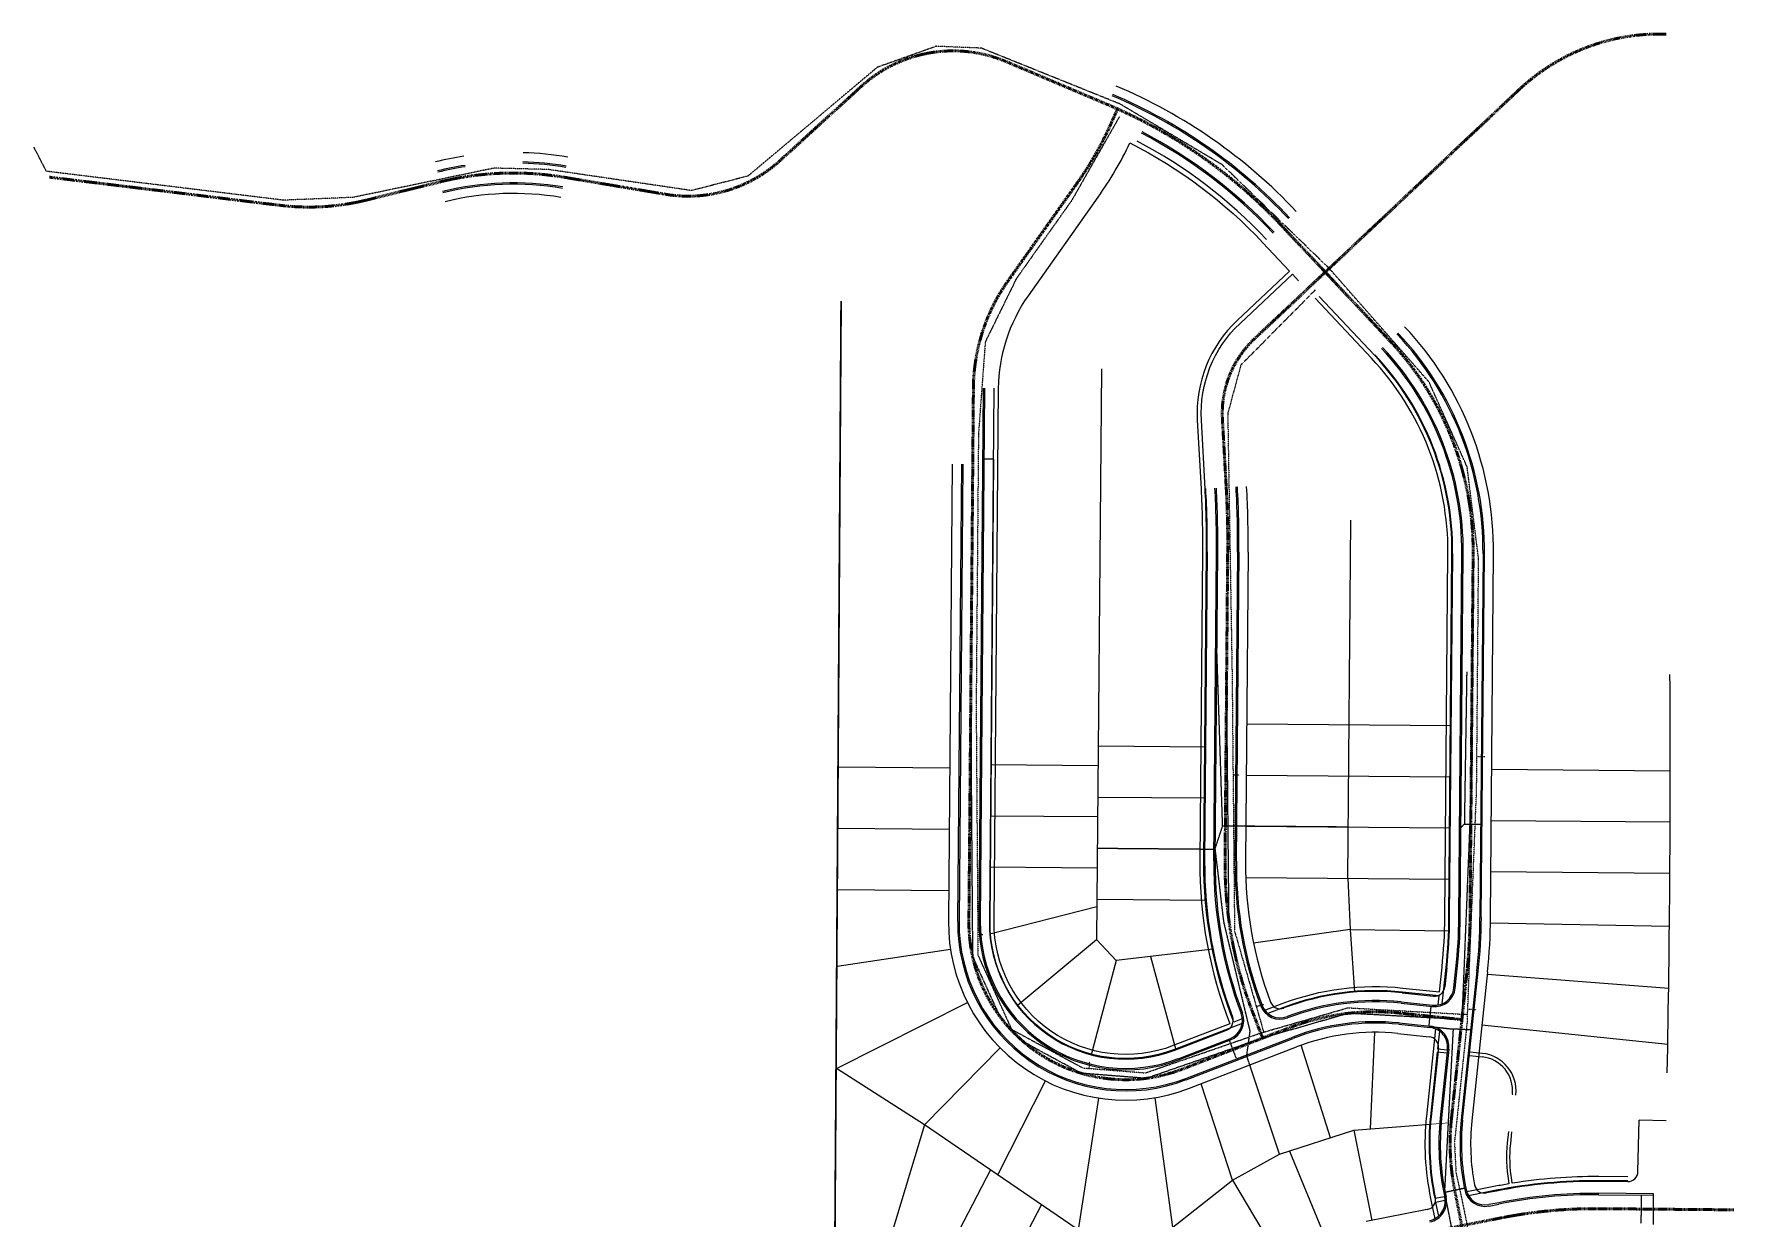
# Model space of a CAD drawing. Header units: metres. Extents: x 2434713 to 2437276, y 412026 to 418243.
# Drawn here: x 2434713 to 2437207, y 414270 to 416008 of the extents above; entities that cross this region are included whole.
import ezdxf

# ---------------------------------------------------------------- set-up
doc = ezdxf.new("R2010")
doc.units = ezdxf.units.M
for name, pattern in [('HIDDEN2', [0.1875, 0.125, -0.0625]), ('RES_SURVEY$0$CENTER', [2, 1.25, -0.25, 0.25, -0.25]), ('RES_SURVEY$0$DASHED', [0.75, 0.5, -0.25]), ('SANITARY', [1.7, 1.5, -0.2]), ('STORM', [0.6, 0.5, -0.1])]:
    doc.linetypes.add(name, pattern=pattern)
for name, color, linetype in [('P-CURB', 2, 'Continuous'), ('P-SW', 241, 'Continuous'), ('P-U-SAN', 6, 'SANITARY'), ('P-U-STM', 4, 'STORM'), ('P-U-WAT', 7, 'HIDDEN2'), ('RES_SURVEY$0$E-LOTLINE', 1, 'RES_SURVEY$0$DASHED'), ('RES_SURVEY$0$P-LOTLINE', 3, 'Continuous')]:
    doc.layers.add(name, color=color, linetype=linetype)
doc.layers.add('RES_SURVEY$0$P-CL', color=7, linetype='RES_SURVEY$0$CENTER', lineweight=50, true_color=0xc2cc0000)

msp = doc.modelspace()

# ---------------------------------------------------------------- linework, layer by layer
at = {"layer": 'P-CURB'}
for p, q in [((2436105.7, 415488.5), (2436099.1, 414706.4)), ((2436107.7, 415488.4), (2436101.1, 414706.4)), ((2436073.7, 415376.7), (2436068.1, 414706.6)), ((2436075.7, 415376.7), (2436070.1, 414706.6)), ((2436443.8, 414795.2), (2436447.6, 415248.2)), ((2436445.8, 414795.1), (2436449.6, 415248.2)), ((2436478.6, 415247.9), (2436474.8, 414794.9)), ((2436480.6, 415247.9), (2436476.8, 414794.9)), ((2436803.1, 414712.6), (2436807.6, 415245.9)), ((2436805.1, 414712.6), (2436809.6, 415245.8)), ((2436838.6, 415245.6), (2436834.1, 414712.4)), ((2436836.1, 414712.3), (2436840.6, 415245.6)), ((2436795.9, 414609.1), (2436798.9, 414637.4)), ((2436797.9, 414608.9), (2436800.9, 414637.2)), ((2436829.7, 414634.1), (2436806.8, 414415.7)), ((2436808.7, 414415.5), (2436831.7, 414633.9)), ((2436718.5, 414586.6), (2436764.4, 414581.8)), ((2436718.7, 414588.6), (2436764.6, 414583.8)), ((2436715.5, 414557.8), (2436761.4, 414552.9)), ((2436391.5, 414505.4), (2436467.4, 414534.7)), ((2436392.2, 414503.5), (2436468.2, 414532.9)), ((2436402.6, 414476.5), (2436559.6, 414537.1)), ((2436403.3, 414474.6), (2436560.3, 414535.2)), ((2436715.3, 414555.8), (2436761.1, 414551)), ((2436786.5, 414519.6), (2436775.9, 414418.9)), ((2436788.5, 414519.4), (2436777.9, 414418.7)), ((2437088.7, 414307.3), (2437008.3, 414308)), ((2437088.7, 414262.3), (2437088.7, 414307.3)), ((2436861.7, 414294.3), (2436847.2, 414291.4)), ((2436847.6, 414289.4), (2436862, 414292.3)), ((2437008.3, 414306), (2437088.6, 414305.3))]:
    msp.add_line(p, q, dxfattribs=at)
for centre, radius, start, end in [((2435996.6, 415213), 764.5, 43.2552, 67.0516), ((2435996.6, 415213), 766.5, 43.2552, 67.0516), ((2435996.6, 415213), 733.5, 43.2552, 62.294), ((2435996.6, 415213), 735.5, 43.2552, 62.294), ((2435416.6, 415353.8), 466.5, 98.7439, 103.8002), ((2435416.6, 415353.8), 464.5, 98.7439, 103.8002), ((2435416.6, 415353.8), 466.5, 80.4547, 88.3121), ((2435416.6, 415353.8), 464.5, 80.4547, 88.3121), ((2435416.6, 415353.8), 435.5, 80.4547, 103.8002), ((2435416.6, 415353.8), 433.5, 80.4547, 103.8002), ((2436374.1, 415249.5), 464.5, 359.5169, 43.2552), ((2436374.1, 415249.5), 466.5, 359.5169, 43.2552), ((2436374.1, 415249.5), 433.5, 359.5169, 43.2552), ((2436374.1, 415249.5), 435.5, 359.5169, 43.2552), ((2434964.2, 415260.7), 1483.5, 359.5169, 3.1341), ((2434964.2, 415260.7), 1485.5, 359.5169, 3.1341), ((2434964.2, 415260.7), 1514.5, 359.5169, 3.1341), ((2434964.2, 415260.7), 1516.5, 359.5169, 3.1341), ((2437060.3, 414790), 616.5, 179.5169, 200.7617), ((2437060.3, 414790), 614.5, 179.5169, 200.7617), ((2437060.3, 414790), 585.5, 179.5169, 200.7062), ((2437060.3, 414790), 583.5, 179.5169, 200.7062), ((2436314.6, 414704.6), 246.5, 179.5169, 291.1125), ((2436314.6, 414704.6), 244.5, 179.5169, 291.1125), ((2436314.6, 414704.6), 215.5, 179.5169, 291.1125), ((2436314.6, 414704.6), 213.5, 179.5169, 291.1125), ((2436019.7, 414719.2), 783.5, 354.0026, 359.5169), ((2436019.7, 414719.2), 785.5, 354.0026, 359.5169), ((2436019.7, 414719.2), 814.5, 354.0026, 359.5169), ((2436019.7, 414719.2), 816.5, 354.0026, 359.5169), ((2436767.6, 414612.1), 30.5, 264.0026, 354.0026), ((2436767.6, 414612.1), 28.5, 264.0026, 354.0026), ((2436541.1, 414593.7), 30.5, 200.7062, 290.6449), ((2436541.1, 414593.7), 28.5, 200.7062, 290.6449), ((2436680.4, 414224.1), 366.5, 84.0026, 110.6449), ((2436680.4, 414224.1), 364.5, 84.0026, 110.6449), ((2436457.2, 414561.3), 28.5, 291.1125, 20.7617), ((2436457.2, 414561.3), 30.5, 291.1125, 20.7617), ((2436680.4, 414224.1), 335.5, 84.0026, 111.1125), ((2436680.4, 414224.1), 333.5, 84.0026, 111.1125), ((2436758.2, 414522.6), 28.5, 354.0026, 84.0026), ((2436758.2, 414522.6), 30.5, 354.0026, 84.0026), ((2437140.4, 414380.6), 366.5, 174.0026, 192.3723), ((2437140.4, 414380.6), 364.5, 174.0026, 192.3723), ((2437140.4, 414380.6), 335.5, 174.0026, 191.5895), ((2437140.4, 414380.6), 333.5, 174.0026, 191.5895), ((2436841.6, 414319.4), 30.5, 191.5895, 281.2051), ((2436841.6, 414319.4), 28.5, 191.5895, 281.2051), ((2437002, 413585.5), 722.5, 89.5034, 101.2051), ((2436754.6, 414296), 28.5, 281.2051, 12.3723), ((2436754.6, 414296), 30.5, 281.2051, 12.3723), ((2437002, 413585.5), 720.5, 89.5034, 101.2051)]:
    msp.add_arc(centre, radius, start, end, dxfattribs=at)
at = {"layer": 'P-SW'}
for p, q in [((2436818.7, 414510), (2436837.2, 414508.1)), ((2436837.7, 414513.1), (2436819.2, 414515)), ((2436881.7, 414453.1), (2436881.6, 414452.4)), ((2436886.6, 414451.9), (2436886.7, 414452.6)), ((2436876, 414398.7), (2436874.2, 414381.6)), ((2436879.2, 414381.1), (2436880.9, 414398.2))]:
    msp.add_line(p, q, dxfattribs=at)
msp.add_lwpolyline([(2436467.5, 414556.7), (2436384.1, 414524.5, -0.529448), (2436121.6, 414706.2), (2436128.2, 415488.3, -0.15296), (2436171.8, 415623.7), (2436274.2, 415768.5, 0.042971), (2436320.8, 415848, -0.086181), (2436515.9, 415701.5), (2436555, 415660), (2436478.1, 415587.7, 0.22114), (2436419.5, 415441.2), (2436425, 415340.7, -0.015784), (2436427.1, 415248.4), (2436423.3, 414795.3, 0.096113)], format="xyb", close=True, dxfattribs=at)
for points in [[(2436485.6, 414563.7), (2436473.1, 414558.9, -0.096128), (2436429.3, 414795.3), (2436433.1, 415248.3, 0.015784), (2436431, 415341), (2436425.5, 415441.6, -0.22114), (2436482.2, 415583.3), (2436559.1, 415655.6), (2436568.2, 415645.9)], [(2436518.5, 414576.4), (2436544, 414586.2, -0.116775), (2436720.9, 414609), (2436774.7, 414603.3), (2436778.5, 414639.5, 0.024065), (2436782.6, 414712.8), (2436787.1, 415246, 0.193196), (2436674.9, 415532.5), (2436592.4, 415620.2)], [(2436778.9, 414586), (2436784.5, 414638.9, 0.024065), (2436788.6, 414712.7), (2436793.1, 415246, 0.193196), (2436679.3, 415536.6), (2436598.5, 415622.5)], [(2436485.4, 414557.2), (2436386.2, 414518.9, -0.529448), (2436115.6, 414706.2), (2436121.3, 415384.3), (2436106.8, 415384.4)], [(2436772.7, 414584.1), (2436774.1, 414597.4), (2436720.2, 414603, 0.116775), (2436546.1, 414580.6), (2436523, 414571.7)], [(2436769, 414549), (2436755.5, 414421.1, 0.078414), (2436761.8, 414300.6), (2436767.7, 414270.7)], [(2436785.9, 414513.5), (2436771.4, 414515), (2436761.5, 414420.4, 0.078414), (2436767.7, 414301.8), (2436767.9, 414300.7), (2436782.1, 414303.5)], [(2436874.2, 414381.6, 0.067617), (2436875.9, 414326.5), (2436876.6, 414321.9, 0.006709), (2436856.9, 414318.3), (2436842.4, 414315.4), (2436814.7, 414310)], [(2437050.8, 414332.2), (2437008.5, 414332.5, 0.042701), (2436881.5, 414322.8), (2436880.8, 414327.3, -0.067617), (2436879.2, 414381.1)], [(2437050.8, 414326.2), (2437008.5, 414326.5, 0.051103), (2436858.1, 414312.4), (2436843.6, 414309.6), (2436817.4, 414304.4)]]:
    msp.add_lwpolyline(points, format="xyb", dxfattribs=at)
for points in [[(2436774.7, 414545.8), (2436772, 414520), (2436786.4, 414518.5)], [(2436783.1, 414297.6), (2436769, 414294.8), (2436773.1, 414274.3)]]:
    msp.add_lwpolyline(points, dxfattribs=at)
for radius in [50, 55]:
    msp.add_arc((2436832, 414458.4), radius, 354.0026, 84.0026, dxfattribs=at)
at = {"layer": 'P-U-SAN'}
for p, q in [((2436824.1, 415237.6), (2436821.2, 414900.1)), ((2436466.1, 414707), (2436462.6, 415067.1)), ((2436087.2, 415021.6), (2436089.9, 414655.2)), ((2436821.2, 414900.1), (2436807.6, 414562.7)), ((2436821.2, 414900.1), (2436821.2, 414900.1)), ((2436089.9, 414655.2), (2436129.3, 414568.3)), ((2436641.4, 414571.9), (2436515.4, 414535.6)), ((2436807.6, 414562.7), (2436641.4, 414571.9)), ((2436515.4, 414535.6), (2436344.6, 414476.5)), ((2436249.5, 414484), (2436165.6, 414529.4)), ((2436344.6, 414476.5), (2436249.5, 414484))]:
    msp.add_line(p, q, dxfattribs=at)
at = {"layer": 'P-U-STM'}
for p, q in [((2436456.7, 414846.4), (2436448, 415112.5)), ((2436445.5, 414812.6), (2436456.7, 414846.4)), ((2436273, 414814), (2436445.5, 414812.6)), ((2436445.5, 414812.6), (2436458.1, 414705.9)), ((2436458.1, 414705.9), (2436496.6, 414546)), ((2436759.4, 414552.6), (2436762.6, 414582.5)), ((2436466.2, 414532.7), (2436477, 414504.7)), ((2436496.6, 414546), (2436491.8, 414510.4)), ((2436759.4, 414552.6), (2436795.2, 414548.8)), ((2436811.8, 414315.5), (2436782.5, 414309.3)), ((2437070.6, 414306), (2437070.2, 414264))]:
    msp.add_line(p, q, dxfattribs=at)
for points in [[(2436814.7, 415072.3), (2436811.2, 414849.4)], [(2436640.7, 414844.9), (2436456.7, 414846.4)], [(2436805.7, 414843.5), (2436811.2, 414849.4)], [(2436811.2, 414849.4), (2436835.8, 414849.2)], [(2436782.5, 414309.3), (2436795.2, 414548.8)], [(2436821.1, 414547.5), (2436795.2, 414548.8)], [(2436491.8, 414510.4), (2436477, 414504.7)], [(2436540.2, 414365.2), (2436491.8, 414510.4)], [(2436802.7, 414206.9), (2436782.5, 414309.3)]]:
    msp.add_lwpolyline(points, dxfattribs=at)
at = {"layer": 'P-U-STM', "const_width": 1}
msp.add_lwpolyline([(2436739.5, 414407.5), (2436787.9, 414411.3)], dxfattribs=at)
at = {"layer": 'P-U-WAT'}
for points in [[(2436815.6, 414562.2), (2436829.2, 414899.9), (2436832.1, 415238.1), (2436815.3, 415373), (2436759.5, 415497.3), (2436613.1, 415663.9), (2436456.2, 415815.8), (2436306.2, 415904.9), (2436102.8, 415986.8), (2436036.7, 415989.5), (2435950.2, 415958.7), (2435760.6, 415799.3), (2435677.8, 415778), (2435467.6, 415808.9), (2435388.2, 415810.9), (2435181.3, 415768), (2435079.3, 415763.9), (2434731.6, 415806.3), (2434713.4, 415841.7)], [(2436305.5, 415886.7), (2436235.6, 415764), (2436154, 415648.7), (2436108.6, 415556.2), (2436098.6, 415421.2), (2436095.2, 415021.6), (2436097.9, 414657), (2436147, 414548.5), (2436251.8, 414491.8), (2436343.5, 414484.6), (2436512.9, 414543.2), (2436640.5, 414580), (2436808.5, 414570.6), (2436815.9, 414570.3)], [(2436592.4, 415632.1), (2436483.4, 415522.2), (2436464.2, 415451.2), (2436470.6, 415067.2), (2436474.2, 414692.4), (2436516.9, 414544.3)], [(2436841.1, 414947.7), (2436829.6, 414947.8)], [(2436480.9, 414921.2), (2436472, 414921.1)], [(2436104.8, 414687), (2436097.7, 414687)], [(2436517.3, 414584.7), (2436506.2, 414581.5)], [(2436815.6, 414562.2), (2436796.7, 414382.4), (2436798.9, 414339.1), (2436815.3, 414262.2), (2436829.2, 414135.7), (2436798.5, 413894.8), (2436796.4, 413648), (2436793.4, 413413.2), (2436763.5, 413338.5), (2436700, 413288.1), (2436581.5, 413269.8), (2436574.8, 413270.4)], [(2436828.7, 414577), (2436816.2, 414577.5)], [(2436261.3, 414500.9), (2436260.6, 414491.1)]]:
    msp.add_lwpolyline(points, dxfattribs=at)
at = {"layer": 'RES_SURVEY$0$E-LOTLINE'}
msp.add_line((2435896.6, 415615.7), (2435882.4, 413461.5), dxfattribs=at)
at = {"layer": 'RES_SURVEY$0$P-CL'}
for p, q in [((2437206.7, 414283.8), (2437008.1, 414285.5)), ((2436866, 414272.2), (2436673.6, 414234.1))]:
    msp.add_line(p, q, dxfattribs=at)
for points in [[(2437107.2, 416007.5), (2437095.4, 416007.5, 0.189481), (2436891.6, 415926), (2436503.4, 415560.7, 0.22114), (2436456.4, 415443.3), (2436462, 415342.7, -0.015784), (2436464.1, 415248), (2436460.3, 414795, 0.094509), (2436500.6, 414573.8), (2436515.4, 414535.6)], [(2436567.4, 413275.7), (2436651.1, 413283.8, 0.383639), (2436786.6, 413431.9), (2436790.6, 413902.1, -0.040056), (2436799, 413997.7), (2436817.7, 414107.4, 0.091286), (2436816.2, 414216), (2436797.1, 414312.6, -0.075201), (2436792.3, 414417.2), (2436815.3, 414635.6, 0.024065), (2436819.6, 414712.5), (2436824.1, 415245.7, 0.193196), (2436701.9, 415557.9), (2436542.9, 415726.9, 0.104206), (2436289.1, 415903.6), (2436139.4, 415967, 0.292952), (2435926.6, 415930.6), (2435807.6, 415822, -0.230451), (2435639.7, 415772.6), (2435491.2, 415797.5, 0.102218), (2435309.2, 415790.8), (2435200, 415763.9, -0.090826), (2435074.1, 415756.4), (2434736, 415797.7)], [(2436302.6, 415897.7), (2436292.3, 415874.6, -0.048863), (2436244, 415789.9), (2436141.6, 415645.1, 0.15296), (2436091.2, 415488.6), (2436084.6, 414706.5, 0.529448), (2436397.4, 414490), (2436554.3, 414550.6, -0.118844), (2436717, 414572.2), (2436807.6, 414562.7)]]:
    msp.add_lwpolyline(points, format="xyb", dxfattribs=at)
msp.add_arc((2437002, 413585.5), 700, 89.5034, 101.2051, dxfattribs=at)
at = {"layer": 'RES_SURVEY$0$P-LOTLINE'}
for p, q in [((2435883.6, 413461.9), (2435897.6, 415615.8)), ((2436278.9, 415516.8), (2436271.8, 414680.1)), ((2436121.2, 415488.3), (2436114.6, 414706.3)), ((2436060.2, 415376.8), (2436054.6, 414706.8)), ((2436640.1, 414769.9), (2436644.5, 415294.9)), ((2436434.1, 415248.3), (2436430.3, 414795.3)), ((2436494.1, 415247.8), (2436490.3, 414794.8)), ((2436789.6, 414712.7), (2436794.1, 415246)), ((2436849.6, 414712.2), (2436854.1, 415245.5)), ((2436492, 414996.1), (2436792, 414993.6)), ((2436274.2, 414964), (2436431.7, 414962.7)), ((2435893.2, 414933.2), (2436056.5, 414931.8)), ((2436274, 414934.7), (2436116.5, 414936)), ((2436491.4, 414921.1), (2436791.4, 414918.6)), ((2437113.2, 414927), (2436851.5, 414929.2)), ((2436273.6, 414889), (2436431.1, 414887.7)), ((2436273.4, 414859.7), (2436115.9, 414861)), ((2435892.6, 414843.2), (2436055.7, 414841.8)), ((2436490.8, 414846.1), (2436790.7, 414843.6)), ((2437113, 414852), (2436850.8, 414854.2)), ((2436273, 414814), (2436430.5, 414812.7)), ((2436272.7, 414784.7), (2436115.2, 414786)), ((2436490.6, 414771.1), (2436790.1, 414768.6)), ((2436640.1, 414769.9), (2436644, 414694.8)), ((2437112.6, 414777), (2436850.2, 414779.2)), ((2435892, 414753.2), (2436054.9, 414751.9)), ((2436272.3, 414739), (2436432.5, 414737.7)), ((2436272.2, 414727.8), (2436115.2, 414687.9)), ((2436644, 414694.8), (2436502, 414674.9)), ((2436644, 414694.8), (2436650.3, 414602.9)), ((2436644, 414694.8), (2436789.2, 414692.9)), ((2437112, 414699.4), (2436849.5, 414704.2)), ((2435891.2, 414640.8), (2436057.5, 414665.8)), ((2436155.4, 414583.5), (2436271.8, 414680.1)), ((2436300.4, 414649.2), (2436271.8, 414680.1)), ((2436442.7, 414665.7), (2436300.4, 414649.2)), ((2436300.4, 414649.2), (2436264, 414511.1)), ((2436350.8, 414655), (2436388, 414518.5)), ((2436785.5, 414638.8), (2436782.5, 414610.5)), ((2436845.1, 414632.5), (2436822.2, 414414.1)), ((2436844.8, 414629.3), (2437110.9, 414608.8)), ((2435890.3, 414490.8), (2436082.4, 414587.6)), ((2436720.1, 414602), (2436766, 414597.2)), ((2436386.6, 414518), (2436462.6, 414547.3)), ((2436679.5, 414544.1), (2436673.3, 414402.4)), ((2436713.9, 414542.3), (2436759.7, 414537.5)), ((2437109.5, 414526.1), (2436837, 414554.7)), ((2436130.2, 414521.2), (2436019.6, 414408.3)), ((2436408.2, 414462), (2436565.2, 414522.6)), ((2436615.1, 414389.5), (2436571.7, 414525)), ((2436773.1, 414521), (2436762.5, 414420.3)), ((2436019.6, 414408.3), (2435890.3, 414490.8)), ((2436540.2, 414365.2), (2436496.6, 414496.1)), ((2436126.9, 414335.1), (2436196.8, 414472.7)), ((2436471, 414327.4), (2436425.3, 414468.6)), ((2436245.2, 414254.5), (2436275, 414447.6)), ((2436383.5, 414258.4), (2436357.8, 414448.2)), ((2436019.6, 414408.3), (2435970.5, 414246.5)), ((2436317.7, 414205.1), (2436019.6, 414408.3)), ((2436649.1, 414400.5), (2436761.5, 414409.2)), ((2437065.9, 414339.9), (2437067.4, 414415.3)), ((2437107.4, 414414.5), (2437067.4, 414415.3)), ((2436540.2, 414365.2), (2436649.1, 414400.5)), ((2436649.1, 414400.5), (2436675.3, 414268.1)), ((2436471, 414327.4), (2436540.2, 414365.2)), ((2436554.7, 414369.9), (2436605.1, 414247.7)), ((2436116.1, 414342.5), (2436040.3, 414196.7)), ((2436383.5, 414258.4), (2436471, 414327.4)), ((2436471, 414327.4), (2436539.9, 414211.9)), ((2436858.3, 414311.4), (2436843.8, 414308.6)), ((2437050.8, 414325.2), (2437008.5, 414325.5)), ((2436191, 414291.5), (2436106.6, 414129)), ((2436756.9, 414284.2), (2436667.2, 414266.5))]:
    msp.add_line(p, q, dxfattribs=at)
for centre, radius, start, end in [((2435996.6, 415213), 780, 43.2552, 67.0516), ((2435416.6, 415353.8), 480, 98.7439, 103.8002), ((2435416.6, 415353.8), 480, 80.4547, 88.3121), ((2435996.6, 415213), 720, 43.2552, 62.294), ((2435416.6, 415353.8), 420, 80.4547, 103.8002), ((2436374.1, 415249.5), 480, 359.5169, 43.2552), ((2436374.1, 415249.5), 420, 359.5169, 43.2552), ((2434964.2, 415260.7), 1470, 359.5169, 3.1341), ((2434964.2, 415260.7), 1530, 359.5169, 3.1341), ((2414287.1, 414933.9), 22826.1, 358.87223, 0.33806), ((2437060.3, 414790), 630, 179.5169, 200.7617), ((2437060.3, 414790), 570, 179.5169, 200.7062), ((2436314.6, 414704.6), 260, 179.5169, 291.1125), ((2436314.6, 414704.6), 200, 179.5169, 291.1125), ((2436019.7, 414719.2), 770, 354.0026, 359.5169), ((2436019.7, 414719.2), 830, 354.0026, 359.5169), ((2436767.6, 414612.1), 15, 264.0026, 354.0026), ((2436541.1, 414593.7), 15, 200.7062, 290.6449), ((2436680.4, 414224.1), 380, 84.0026, 110.6449), ((2436457.2, 414561.3), 15, 291.1125, 20.7617), ((2436680.4, 414224.1), 320, 84.0026, 111.1125), ((2436758.2, 414522.6), 15, 354.0026, 84.0026), ((2437140.4, 414380.6), 380, 174.0026, 191.9371), ((2437140.4, 414380.6), 320, 174.0026, 190.838), ((2437050.9, 414340.2), 15, 269.5034, 358.8725), ((2436840.9, 414323.3), 15, 190.838, 281.2051), ((2437002, 413585.5), 740, 89.5034, 101.2051), ((2436754, 414298.9), 15, 281.2051, 11.9371)]:
    msp.add_arc(centre, radius, start, end, dxfattribs=at)

doc.saveas('drawing.dxf')
